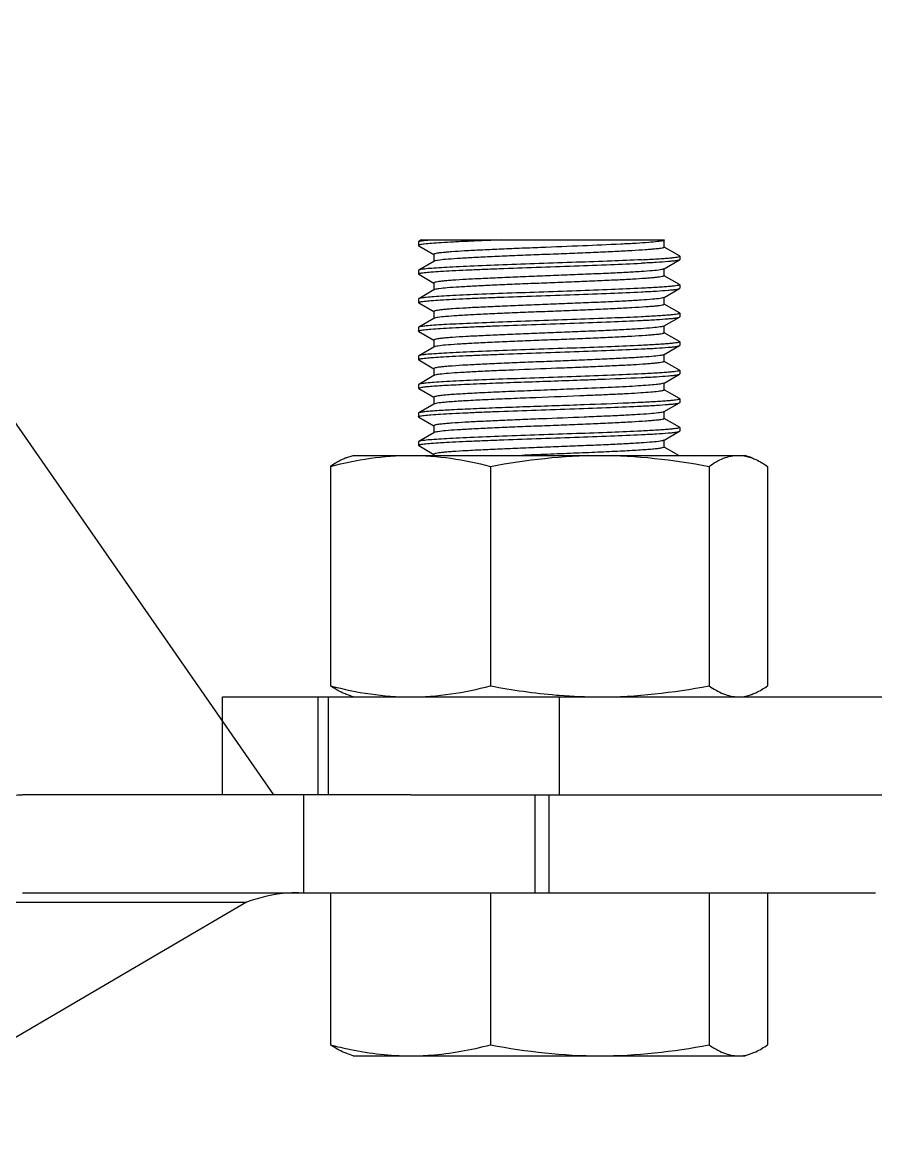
# Model space of a CAD drawing. Extents: x 1382187 to 1725648, y 860327 to 1571294.
# Drawn here: x 1542789 to 1543396, y 1251487 to 1252285 of the extents above; entities that cross this region are included whole.
import ezdxf

# ---------------------------------------------------------------- set-up
doc = ezdxf.new("R2010")
doc.units = 0
doc.header["$LTSCALE"] = 1000
doc.header["$MEASUREMENT"] = 0
doc.styles.get("Standard").update_dxf_attribs({"font": 'gbenor.shx', "bigfont": 'gbcbig.shx'})
doc.dimstyles.get("Standard").update_dxf_attribs({"dimtxt": 0.18, "dimasz": 0.18, "dimexe": 0.18, "dimexo": 0.0625, "dimgap": 0.09, "dimtad": 0, "dimtih": 1, "dimtoh": 1, "dimdec": 4, "dimzin": 0, "dimdsep": 46, "dimtxsty": 'Standard', "dimcen": 0.09, "dimadec": 0, "dimazin": 0, "dimtfac": 1, "dimtdec": 4, "dimtofl": 0, "dimtmove": 0, "dimatfit": 3, "dimfxl": 0, "dimtolj": 1, "dimtzin": 0, "dimarcsym": 0})

msp = doc.modelspace()

# ---------------------------------------------------------------- linework, layer by layer
at = {"linetype": 'Continuous'}
for p, q in [((1543073.09, 1252129.97), (1543071.08, 1252128.81)), ((1543073.09, 1252129.97), (1543246.08, 1252129.97)), ((1543245.54, 1252129.65), (1543246.09, 1252129.97)), ((1543245.73, 1252124.79), (1543245.73, 1252129.76)), ((1543070.91, 1252128.62), (1543071.08, 1252128.81)), ((1543070.91, 1252128.62), (1543070.91, 1252126.08)), ((1543071.08, 1252125.89), (1543081.9, 1252119.63)), ((1543256.6, 1252118.65), (1543245.78, 1252124.88)), ((1543081.95, 1252114.74), (1543071.08, 1252108.48)), ((1543081.95, 1252119.71), (1543081.95, 1252114.74)), ((1543082.14, 1252114.85), (1543081.95, 1252114.74)), ((1543245.73, 1252109.44), (1543256.6, 1252115.72)), ((1543256.77, 1252118.45), (1543256.6, 1252118.65)), ((1543256.77, 1252115.92), (1543256.6, 1252115.72)), ((1543256.77, 1252118.45), (1543256.77, 1252115.92)), ((1543071.08, 1252108.48), (1543070.91, 1252108.29)), ((1543070.91, 1252108.29), (1543070.91, 1252105.75)), ((1543071.08, 1252105.56), (1543070.91, 1252105.75)), ((1543071.08, 1252105.56), (1543081.9, 1252099.3)), ((1543245.54, 1252109.33), (1543245.73, 1252109.44)), ((1543245.73, 1252104.46), (1543245.73, 1252109.44)), ((1543081.95, 1252099.38), (1543081.95, 1252094.41)), ((1543256.6, 1252098.32), (1543245.78, 1252104.55)), ((1543256.6, 1252098.32), (1543256.77, 1252098.12)), ((1543256.77, 1252098.12), (1543256.77, 1252095.59)), ((1543081.95, 1252094.41), (1543071.08, 1252088.16)), ((1543082.14, 1252094.52), (1543081.95, 1252094.41)), ((1543082.42, 1252094.65), (1543082.14, 1252094.52)), ((1543245.73, 1252089.11), (1543256.6, 1252095.39)), ((1543256.6, 1252095.39), (1543256.77, 1252095.59)), ((1543071.08, 1252088.16), (1543070.91, 1252087.96)), ((1543070.91, 1252087.96), (1543070.91, 1252085.43)), ((1543071.08, 1252085.23), (1543070.91, 1252085.43)), ((1543071.08, 1252085.23), (1543081.9, 1252078.97)), ((1543245.54, 1252089), (1543245.73, 1252089.11)), ((1543245.73, 1252084.14), (1543245.73, 1252089.11)), ((1543256.6, 1252077.99), (1543245.78, 1252084.22)), ((1543081.95, 1252074.08), (1543071.08, 1252067.83)), ((1543081.95, 1252079.05), (1543081.95, 1252074.08)), ((1543082.14, 1252074.19), (1543081.95, 1252074.08)), ((1543245.73, 1252068.78), (1543256.6, 1252075.07)), ((1543256.6, 1252077.99), (1543256.77, 1252077.8)), ((1543256.6, 1252075.07), (1543256.77, 1252075.26)), ((1543256.77, 1252077.8), (1543256.77, 1252075.26)), ((1543071.08, 1252067.83), (1543070.91, 1252067.63)), ((1543070.91, 1252067.63), (1543070.91, 1252065.1)), ((1543245.54, 1252068.67), (1543245.73, 1252068.78)), ((1543245.73, 1252063.81), (1543245.73, 1252068.78)), ((1543071.08, 1252064.9), (1543070.91, 1252065.1)), ((1543071.08, 1252064.9), (1543081.9, 1252058.64)), ((1543081.95, 1252058.73), (1543081.95, 1252053.76)), ((1543256.6, 1252057.66), (1543245.78, 1252063.89)), ((1543256.6, 1252057.66), (1543256.77, 1252057.47)), ((1543081.95, 1252053.76), (1543071.08, 1252047.5)), ((1543082.14, 1252053.87), (1543081.95, 1252053.76)), ((1543245.73, 1252048.45), (1543256.6, 1252054.74)), ((1543256.6, 1252054.74), (1543256.77, 1252054.93)), ((1543256.77, 1252057.47), (1543256.77, 1252054.93)), ((1543071.08, 1252047.5), (1543070.91, 1252047.3)), ((1543070.91, 1252047.3), (1543070.91, 1252044.77)), ((1543071.08, 1252044.57), (1543070.91, 1252044.77)), ((1543071.08, 1252044.57), (1543081.9, 1252038.32)), ((1543245.54, 1252048.34), (1543245.42, 1252048.28)), ((1543245.54, 1252048.34), (1543245.73, 1252048.45)), ((1543245.73, 1252043.48), (1543245.73, 1252048.45)), ((1543256.6, 1252037.34), (1543245.78, 1252043.56)), ((1543081.95, 1252038.4), (1543081.95, 1252033.43)), ((1543245.73, 1252028.12), (1543256.6, 1252034.41)), ((1543256.6, 1252037.34), (1543256.77, 1252037.14)), ((1543256.6, 1252034.41), (1543256.77, 1252034.61)), ((1543256.77, 1252037.14), (1543256.77, 1252034.61)), ((1543071.08, 1252027.17), (1543070.91, 1252026.98)), ((1543070.91, 1252026.98), (1543070.91, 1252024.44)), ((1543081.95, 1252033.43), (1543071.08, 1252027.17)), ((1543082.14, 1252033.54), (1543081.95, 1252033.43)), ((1543245.54, 1252028.01), (1543245.73, 1252028.12)), ((1543245.73, 1252023.15), (1543245.73, 1252028.12)), ((1543071.08, 1252024.25), (1543070.91, 1252024.44)), ((1543071.08, 1252024.25), (1543081.9, 1252017.99)), ((1543081.95, 1252018.07), (1543081.95, 1252013.1)), ((1543256.6, 1252017.01), (1543245.78, 1252023.24)), ((1543081.95, 1252013.1), (1543071.08, 1252006.84)), ((1543082.14, 1252013.21), (1543081.95, 1252013.1)), ((1543245.73, 1252007.8), (1543256.6, 1252014.08)), ((1543256.6, 1252017.01), (1543256.77, 1252016.81)), ((1543256.6, 1252014.08), (1543256.77, 1252014.28)), ((1543256.77, 1252016.81), (1543256.77, 1252014.28)), ((1543071.08, 1252006.84), (1543070.91, 1252006.65)), ((1543070.91, 1252006.65), (1543070.91, 1252004.11)), ((1543071.08, 1252003.92), (1543070.91, 1252004.11)), ((1543071.08, 1252003.92), (1543081.9, 1251997.66)), ((1543245.54, 1252007.69), (1543245.73, 1252007.8)), ((1543245.73, 1252002.82), (1543245.73, 1252007.8)), ((1543256.6, 1251996.68), (1543245.78, 1252002.91)), ((1543081.95, 1251997.74), (1543081.95, 1251992.77)), ((1543256.6, 1251996.68), (1543256.77, 1251996.48)), ((1543256.6, 1251993.75), (1543256.77, 1251993.95)), ((1543256.77, 1251996.48), (1543256.77, 1251993.95)), ((1543071.08, 1251986.52), (1543070.91, 1251986.32)), ((1543070.91, 1251986.32), (1543070.91, 1251983.79)), ((1543081.95, 1251992.77), (1543071.08, 1251986.52)), ((1543082.14, 1251992.88), (1543081.95, 1251992.77)), ((1543245.54, 1251987.36), (1543245.73, 1251987.47)), ((1543245.73, 1251987.47), (1543256.6, 1251993.75)), ((1543245.73, 1251982.5), (1543245.73, 1251987.47)), ((1543071.08, 1251983.59), (1543070.91, 1251983.79)), ((1543071.08, 1251983.59), (1543081.9, 1251977.33)), ((1543256.1, 1251976.64), (1543245.78, 1251982.58)), ((1543019.32, 1251974.77), (1543024.45, 1251976.64)), ((1543024.45, 1251976.64), (1543303.23, 1251976.64)), ((1543081.95, 1251977.41), (1543081.95, 1251976.64)), ((1543308.36, 1251974.77), (1543303.23, 1251976.64)), ((1543008.37, 1251968.79), (1543008.37, 1251812.57)), ((1543122.18, 1251968.79), (1543122.18, 1251812.57)), ((1543277.65, 1251968.79), (1543277.65, 1251812.57)), ((1543319.31, 1251968.79), (1543319.31, 1251812.57)), ((1542931.52, 1251804.72), (1543454.24, 1251804.72)), ((1542931.52, 1251735.03), (1542931.52, 1251804.72)), ((1542999.57, 1251735.03), (1542999.57, 1251804.72)), ((1543006.74, 1251804.72), (1543006.74, 1251735.03)), ((1543024.45, 1251804.72), (1543019.32, 1251806.59)), ((1543171.02, 1251804.72), (1543171.02, 1251735.03)), ((1543303.23, 1251804.72), (1543308.36, 1251806.59)), ((1543065.55, 1251735.03), (1542789.15, 1251735.03)), ((1542989.42, 1251665.33), (1542989.42, 1251735.03)), ((1543065.55, 1251735.03), (1543454.24, 1251735.03)), ((1543153.69, 1251735.03), (1543153.69, 1251665.33)), ((1543163.84, 1251665.33), (1543163.84, 1251735.03)), ((1542789.15, 1251665.33), (1543396.16, 1251665.33)), ((1543008.37, 1251665.33), (1543008.37, 1251557.02)), ((1543122.18, 1251665.33), (1543122.18, 1251557.02)), ((1543277.65, 1251665.33), (1543277.65, 1251557.02)), ((1543319.31, 1251665.33), (1543319.31, 1251557.02)), ((1542948.63, 1251658.53), (1542656.54, 1251487.42)), ((1542777.53, 1251658.53), (1542948.63, 1251658.53)), ((1543024.45, 1251549.17), (1543019.32, 1251551.04)), ((1543024.45, 1251549.17), (1543303.23, 1251549.17)), ((1543303.23, 1251549.17), (1543308.36, 1251551.04))]:
    msp.add_line(p, q, dxfattribs=at)
for centre, radius, start, end in [((1543201.54, 1252191.84), 387.17, 265.19353, 265.48987), ((1543200.11, 1252171.48), 366.76, 265.46181, 269.96998)]:
    msp.add_arc(centre, radius, start, end, dxfattribs=at)
for points, knots in [([(1543130.33, 1252129.97), (1543126.13, 1252129.81), (1543118.08, 1252129.5), (1543106.61, 1252129.03), (1543096.43, 1252128.55), (1543087.76, 1252128.08), (1543080.82, 1252127.61), (1543076.16, 1252127.2), (1543073.44, 1252126.85), (1543072.09, 1252126.61), (1543071.36, 1252126.43), (1543070.91, 1252126.2), (1543070.91, 1252126.08)], [0, 0, 0, 0, 0.211213, 0.405075, 0.577151, 0.723639, 0.84124, 0.927369, 0.958032, 0.980246, 0.994009, 1, 1, 1, 1]), ([(1543071.08, 1252128.81), (1543071.35, 1252128.97), (1543072.19, 1252129.16), (1543074.79, 1252129.61), (1543077.14, 1252129.82), (1543078.93, 1252129.97)], [0, 0, 0, 0, 0.115704, 0.32127, 1, 1, 1, 1]), ([(1543244.81, 1252129.39), (1543243.61, 1252129.07), (1543240.23, 1252128.66), (1543233.93, 1252128.08), (1543225.17, 1252127.51), (1543209.57, 1252126.67), (1543186.84, 1252125.7), (1543162.75, 1252124.75), (1543142.87, 1252123.96), (1543128.7, 1252123.37), (1543115.76, 1252122.78), (1543104.49, 1252122.19), (1543096.34, 1252121.68), (1543090.94, 1252121.25), (1543087.82, 1252120.95), (1543085.39, 1252120.67), (1543083.55, 1252120.37), (1543082.58, 1252120.14), (1543081.95, 1252119.87), (1543081.95, 1252119.71)], [0, 0, 0, 0, 0.022892, 0.062149, 0.116485, 0.184035, 0.349034, 0.53441, 0.626761, 0.714589, 0.794837, 0.864719, 0.921811, 0.944929, 0.96415, 0.979322, 0.990328, 0.997134, 1, 1, 1, 1]), ([(1543245.54, 1252129.65), (1543245.5, 1252129.63), (1543245.27, 1252129.51), (1543245.01, 1252129.44), (1543244.81, 1252129.39)], [0, 0, 0, 0, 0.189122, 1, 1, 1, 1]), ([(1543070.91, 1252126.08), (1543070.91, 1252126.05), (1543070.96, 1252125.96), (1543071.03, 1252125.91), (1543071.08, 1252125.89)], [0, 0, 0, 0, 0.399347, 1, 1, 1, 1]), ([(1543245.73, 1252124.79), (1543245.73, 1252124.63), (1543245.06, 1252124.35), (1543244.04, 1252124.12), (1543242.1, 1252123.81), (1543239.54, 1252123.52), (1543236.25, 1252123.21), (1543230.58, 1252122.77), (1543222.01, 1252122.25), (1543210.21, 1252121.64), (1543196.71, 1252121.04), (1543182, 1252120.43), (1543166.62, 1252119.82), (1543151.13, 1252119.21), (1543136.12, 1252118.6), (1543122.12, 1252117.99), (1543109.66, 1252117.39), (1543099.19, 1252116.8), (1543091.1, 1252116.19), (1543085.96, 1252115.71), (1543083.29, 1252115.23), (1543082.42, 1252115.01), (1543082.14, 1252114.85)], [0, 0, 0, 0, 0.002979, 0.01011, 0.021657, 0.037568, 0.057721, 0.081935, 0.141646, 0.214533, 0.297927, 0.388772, 0.483731, 0.57932, 0.672029, 0.758455, 0.835426, 0.900125, 0.95019, 0.983823, 0.994112, 1, 1, 1, 1]), ([(1543229.55, 1252115.91), (1543222.46, 1252115.56), (1543207.06, 1252114.91), (1543182.82, 1252114.03), (1543157.02, 1252113.14), (1543131.79, 1252112.25), (1543112.06, 1252111.48), (1543098.09, 1252110.84), (1543089.5, 1252110.39), (1543082.45, 1252109.93), (1543077.04, 1252109.52), (1543073.48, 1252109.03), (1543071.61, 1252108.79), (1543071.08, 1252108.48)], [0, 0, 0, 0, 0.134252, 0.291373, 0.458536, 0.622095, 0.768682, 0.831793, 0.886343, 0.931217, 0.965509, 0.98855, 1, 1, 1, 1]), ([(1543229.55, 1252115.91), (1543233.4, 1252116.1), (1543238.82, 1252116.39), (1543245.53, 1252116.84), (1543249.44, 1252117.15), (1543252.45, 1252117.45), (1543254.77, 1252117.75), (1543255.94, 1252118.01), (1543256.77, 1252118.27), (1543256.77, 1252118.45)], [0, 0, 0, 0, 0.42187, 0.59314, 0.735705, 0.848286, 0.929875, 0.980006, 1, 1, 1, 1]), ([(1543256.6, 1252115.72), (1543256.33, 1252115.57), (1543255.47, 1252115.37), (1543253.84, 1252115.08), (1543251.45, 1252114.81), (1543246.87, 1252114.38), (1543239.49, 1252113.89), (1543233.14, 1252113.55), (1543229.55, 1252113.38)], [0, 0, 0, 0, 0.034368, 0.095688, 0.183981, 0.298624, 0.6033, 1, 1, 1, 1]), ([(1543070.91, 1252105.75), (1543070.91, 1252105.87), (1543071.34, 1252106.09), (1543072.04, 1252106.27), (1543073.34, 1252106.51), (1543075.95, 1252106.85), (1543080.43, 1252107.25), (1543087.12, 1252107.71), (1543095.47, 1252108.17), (1543105.3, 1252108.64), (1543116.4, 1252109.11), (1543133.02, 1252109.75), (1543154.99, 1252110.53), (1543181.44, 1252111.44), (1543206.39, 1252112.35), (1543222.25, 1252113.02), (1543229.55, 1252113.38)], [0, 0, 0, 0, 0.002173, 0.007141, 0.015151, 0.026213, 0.057299, 0.099789, 0.152784, 0.215146, 0.28553, 0.362415, 0.528944, 0.700408, 0.86206, 1, 1, 1, 1]), ([(1543245.54, 1252109.33), (1543245.26, 1252109.16), (1543244.39, 1252108.95), (1543241.72, 1252108.47), (1543236.59, 1252107.98), (1543228.51, 1252107.38), (1543218.03, 1252106.79), (1543205.57, 1252106.18), (1543191.58, 1252105.58), (1543176.56, 1252104.97), (1543161.08, 1252104.36), (1543145.69, 1252103.75), (1543130.98, 1252103.14), (1543117.47, 1252102.53), (1543105.67, 1252101.93), (1543097.11, 1252101.4), (1543091.43, 1252100.96), (1543088.14, 1252100.66), (1543085.58, 1252100.37), (1543083.64, 1252100.06), (1543082.62, 1252099.82), (1543081.95, 1252099.55), (1543081.95, 1252099.38)], [0, 0, 0, 0, 0.005873, 0.016149, 0.049758, 0.099805, 0.164491, 0.241457, 0.327882, 0.420596, 0.516193, 0.611164, 0.702021, 0.785429, 0.858328, 0.91805, 0.94227, 0.962424, 0.97834, 0.989887, 0.997022, 1, 1, 1, 1]), ([(1543245.73, 1252104.46), (1543245.73, 1252104.3), (1543245.08, 1252104.03), (1543244.09, 1252103.8), (1543242.19, 1252103.49), (1543239.7, 1252103.2), (1543236.48, 1252102.9), (1543230.94, 1252102.47), (1543222.57, 1252101.95), (1543211.02, 1252101.36), (1543197.78, 1252100.76), (1543183.33, 1252100.16), (1543168.17, 1252099.55), (1543152.86, 1252098.95), (1543137.94, 1252098.35), (1543123.96, 1252097.75), (1543111.4, 1252097.15), (1543100.72, 1252096.55), (1543092.29, 1252096), (1543086.46, 1252095.38), (1543083.41, 1252095.01), (1543082.42, 1252094.65)], [0, 0, 0, 0, 0.002924, 0.0099, 0.021186, 0.036743, 0.056446, 0.080134, 0.138588, 0.210032, 0.291918, 0.381318, 0.475031, 0.569704, 0.661945, 0.748452, 0.826132, 0.892206, 0.944323, 0.980649, 1, 1, 1, 1]), ([(1543256.77, 1252098.12), (1543256.77, 1252097.94), (1543255.94, 1252097.69), (1543254.77, 1252097.43), (1543252.45, 1252097.12), (1543249.43, 1252096.82), (1543245.53, 1252096.51), (1543238.82, 1252096.06), (1543233.4, 1252095.77), (1543229.55, 1252095.58)], [0, 0, 0, 0, 0.020035, 0.0702, 0.151811, 0.264397, 0.406958, 0.578212, 1, 1, 1, 1]), ([(1543070.91, 1252085.43), (1543070.91, 1252085.54), (1543071.34, 1252085.76), (1543072.05, 1252085.94), (1543073.34, 1252086.18), (1543075.95, 1252086.52), (1543080.44, 1252086.93), (1543087.12, 1252087.38), (1543095.48, 1252087.85), (1543105.31, 1252088.31), (1543116.41, 1252088.78), (1543133.02, 1252089.43), (1543154.99, 1252090.2), (1543181.45, 1252091.12), (1543206.39, 1252092.02), (1543222.25, 1252092.69), (1543229.55, 1252093.05)], [0, 0, 0, 0, 0.002178, 0.007152, 0.015169, 0.026237, 0.057333, 0.09983, 0.15283, 0.215192, 0.285574, 0.362456, 0.52898, 0.700433, 0.86207, 1, 1, 1, 1]), ([(1543229.55, 1252095.58), (1543222.46, 1252095.23), (1543207.06, 1252094.59), (1543182.82, 1252093.7), (1543157.02, 1252092.81), (1543131.79, 1252091.92), (1543112.06, 1252091.15), (1543098.09, 1252090.51), (1543089.5, 1252090.06), (1543082.45, 1252089.6), (1543077.04, 1252089.2), (1543073.48, 1252088.7), (1543071.61, 1252088.46), (1543071.08, 1252088.16)], [0, 0, 0, 0, 0.134248, 0.291365, 0.458529, 0.622083, 0.768673, 0.831788, 0.88634, 0.931214, 0.965507, 0.988548, 1, 1, 1, 1]), ([(1543229.55, 1252093.05), (1543233.14, 1252093.23), (1543239.49, 1252093.56), (1543246.87, 1252094.06), (1543251.45, 1252094.48), (1543253.84, 1252094.75), (1543255.47, 1252095.04), (1543256.33, 1252095.24), (1543256.6, 1252095.39)], [0, 0, 0, 0, 0.396702, 0.701374, 0.816021, 0.904313, 0.965635, 1, 1, 1, 1]), ([(1543245.54, 1252089), (1543245.26, 1252088.84), (1543244.39, 1252088.62), (1543241.72, 1252088.14), (1543236.59, 1252087.65), (1543228.51, 1252087.05), (1543218.03, 1252086.46), (1543205.57, 1252085.85), (1543191.58, 1252085.25), (1543176.56, 1252084.64), (1543161.08, 1252084.03), (1543145.7, 1252083.42), (1543130.98, 1252082.81), (1543117.47, 1252082.2), (1543105.67, 1252081.6), (1543097.11, 1252081.07), (1543091.43, 1252080.64), (1543088.14, 1252080.33), (1543085.58, 1252080.04), (1543083.64, 1252079.73), (1543082.62, 1252079.49), (1543081.95, 1252079.22), (1543081.95, 1252079.05)], [0, 0, 0, 0, 0.005875, 0.016149, 0.049759, 0.099805, 0.164492, 0.241457, 0.327882, 0.420594, 0.516191, 0.611162, 0.702019, 0.785427, 0.858326, 0.918049, 0.942268, 0.962424, 0.978338, 0.989888, 0.99702, 1, 1, 1, 1]), ([(1543245.73, 1252084.14), (1543245.73, 1252083.97), (1543245.06, 1252083.7), (1543244.04, 1252083.46), (1543242.1, 1252083.15), (1543239.54, 1252082.86), (1543236.25, 1252082.55), (1543230.58, 1252082.12), (1543222.01, 1252081.59), (1543210.21, 1252080.99), (1543196.71, 1252080.38), (1543182, 1252079.77), (1543166.62, 1252079.16), (1543151.13, 1252078.55), (1543136.12, 1252077.94), (1543122.12, 1252077.34), (1543109.66, 1252076.73), (1543099.19, 1252076.14), (1543091.1, 1252075.54), (1543085.96, 1252075.05), (1543083.29, 1252074.57), (1543082.42, 1252074.36), (1543082.14, 1252074.19)], [0, 0, 0, 0, 0.002979, 0.01011, 0.021657, 0.037569, 0.057721, 0.081935, 0.141646, 0.214533, 0.297927, 0.388772, 0.483732, 0.579321, 0.67203, 0.758455, 0.835427, 0.900125, 0.95019, 0.983823, 0.994112, 1, 1, 1, 1]), ([(1543229.55, 1252075.26), (1543222.46, 1252074.91), (1543207.06, 1252074.26), (1543182.82, 1252073.37), (1543157.02, 1252072.48), (1543131.79, 1252071.59), (1543112.06, 1252070.82), (1543098.09, 1252070.18), (1543089.5, 1252069.73), (1543082.45, 1252069.27), (1543077.04, 1252068.87), (1543073.48, 1252068.37), (1543071.61, 1252068.13), (1543071.08, 1252067.83)], [0, 0, 0, 0, 0.134249, 0.291363, 0.458528, 0.622088, 0.768678, 0.831792, 0.886344, 0.931218, 0.96551, 0.98855, 1, 1, 1, 1]), ([(1543256.77, 1252077.8), (1543256.77, 1252077.61), (1543255.94, 1252077.36), (1543254.77, 1252077.1), (1543252.45, 1252076.79), (1543249.43, 1252076.49), (1543245.53, 1252076.18), (1543238.82, 1252075.73), (1543233.4, 1252075.45), (1543229.55, 1252075.26)], [0, 0, 0, 0, 0.020036, 0.070205, 0.151815, 0.264402, 0.40696, 0.57821, 1, 1, 1, 1]), ([(1543229.55, 1252072.72), (1543233.14, 1252072.9), (1543239.49, 1252073.24), (1543246.87, 1252073.73), (1543251.45, 1252074.15), (1543253.84, 1252074.43), (1543255.47, 1252074.71), (1543256.33, 1252074.91), (1543256.6, 1252075.07)], [0, 0, 0, 0, 0.396701, 0.701381, 0.816026, 0.904316, 0.965635, 1, 1, 1, 1]), ([(1543070.91, 1252065.1), (1543070.91, 1252065.21), (1543071.34, 1252065.44), (1543072.04, 1252065.61), (1543073.34, 1252065.85), (1543075.95, 1252066.19), (1543080.44, 1252066.6), (1543087.12, 1252067.05), (1543095.48, 1252067.52), (1543105.31, 1252067.98), (1543116.41, 1252068.45), (1543133.02, 1252069.1), (1543154.99, 1252069.88), (1543181.45, 1252070.79), (1543206.39, 1252071.7), (1543222.25, 1252072.36), (1543229.55, 1252072.72)], [0, 0, 0, 0, 0.002176, 0.007147, 0.015161, 0.026226, 0.057318, 0.099812, 0.152812, 0.215177, 0.285562, 0.362446, 0.528971, 0.70043, 0.86207, 1, 1, 1, 1]), ([(1543245.54, 1252068.67), (1543245.26, 1252068.51), (1543244.39, 1252068.29), (1543241.72, 1252067.81), (1543236.59, 1252067.33), (1543228.51, 1252066.72), (1543218.03, 1252066.13), (1543205.57, 1252065.53), (1543191.58, 1252064.92), (1543176.56, 1252064.31), (1543161.08, 1252063.7), (1543145.7, 1252063.09), (1543130.98, 1252062.48), (1543117.47, 1252061.87), (1543105.67, 1252061.27), (1543097.11, 1252060.75), (1543091.43, 1252060.31), (1543088.14, 1252060), (1543085.58, 1252059.71), (1543083.64, 1252059.4), (1543082.62, 1252059.16), (1543081.95, 1252058.89), (1543081.95, 1252058.73)], [0, 0, 0, 0, 0.005873, 0.016149, 0.049758, 0.099805, 0.164491, 0.241456, 0.327881, 0.420594, 0.516191, 0.611162, 0.702019, 0.785427, 0.858327, 0.918049, 0.942268, 0.962424, 0.978339, 0.989888, 0.997022, 1, 1, 1, 1]), ([(1543245.73, 1252063.81), (1543245.73, 1252063.65), (1543245.06, 1252063.37), (1543244.04, 1252063.13), (1543242.1, 1252062.82), (1543239.54, 1252062.53), (1543236.25, 1252062.23), (1543230.58, 1252061.79), (1543222.01, 1252061.26), (1543210.21, 1252060.66), (1543196.71, 1252060.05), (1543182, 1252059.45), (1543166.62, 1252058.84), (1543151.13, 1252058.23), (1543136.12, 1252057.62), (1543122.12, 1252057.01), (1543109.66, 1252056.4), (1543099.19, 1252055.81), (1543091.1, 1252055.21), (1543085.96, 1252054.72), (1543083.29, 1252054.24), (1543082.42, 1252054.03), (1543082.14, 1252053.87)], [0, 0, 0, 0, 0.002979, 0.010111, 0.021657, 0.037569, 0.057721, 0.081936, 0.141647, 0.214533, 0.297928, 0.388772, 0.483731, 0.57932, 0.672029, 0.758454, 0.835426, 0.900125, 0.95019, 0.983823, 0.99411, 1, 1, 1, 1]), ([(1543070.91, 1252044.77), (1543070.91, 1252044.88), (1543071.34, 1252045.11), (1543072.04, 1252045.28), (1543073.34, 1252045.53), (1543075.95, 1252045.86), (1543080.43, 1252046.27), (1543087.12, 1252046.73), (1543095.47, 1252047.19), (1543105.3, 1252047.66), (1543116.4, 1252048.13), (1543133.02, 1252048.77), (1543154.99, 1252049.55), (1543181.44, 1252050.46), (1543206.39, 1252051.37), (1543222.25, 1252052.03), (1543229.55, 1252052.39)], [0, 0, 0, 0, 0.002173, 0.007141, 0.015152, 0.026215, 0.057302, 0.099793, 0.152787, 0.215148, 0.285531, 0.362416, 0.528944, 0.700406, 0.862059, 1, 1, 1, 1]), ([(1543229.55, 1252054.93), (1543222.46, 1252054.58), (1543207.06, 1252053.93), (1543182.82, 1252053.04), (1543157.02, 1252052.15), (1543131.79, 1252051.26), (1543112.06, 1252050.5), (1543098.09, 1252049.85), (1543089.5, 1252049.4), (1543082.45, 1252048.94), (1543077.04, 1252048.54), (1543073.48, 1252048.05), (1543071.61, 1252047.8), (1543071.08, 1252047.5)], [0, 0, 0, 0, 0.134252, 0.291373, 0.458536, 0.622093, 0.768681, 0.831792, 0.886342, 0.931216, 0.965508, 0.988549, 1, 1, 1, 1]), ([(1543256.77, 1252057.47), (1543256.77, 1252057.29), (1543255.94, 1252057.03), (1543254.77, 1252056.77), (1543252.45, 1252056.46), (1543249.44, 1252056.16), (1543245.53, 1252055.85), (1543238.82, 1252055.4), (1543233.4, 1252055.12), (1543229.55, 1252054.93)], [0, 0, 0, 0, 0.019992, 0.07012, 0.151708, 0.264289, 0.406858, 0.578132, 1, 1, 1, 1]), ([(1543229.55, 1252052.39), (1543233.14, 1252052.57), (1543239.49, 1252052.91), (1543246.87, 1252053.4), (1543251.45, 1252053.82), (1543253.84, 1252054.1), (1543255.47, 1252054.38), (1543256.33, 1252054.58), (1543256.6, 1252054.74)], [0, 0, 0, 0, 0.396698, 0.701379, 0.816025, 0.904316, 0.965635, 1, 1, 1, 1]), ([(1543245.42, 1252048.28), (1543244.54, 1252047.88), (1543241.62, 1252047.56), (1543236.03, 1252046.9), (1543227.75, 1252046.37), (1543217.18, 1252045.75), (1543204.67, 1252045.16), (1543190.68, 1252044.55), (1543175.71, 1252043.95), (1543160.31, 1252043.34), (1543145.04, 1252042.74), (1543130.45, 1252042.13), (1543117.07, 1252041.53), (1543105.4, 1252040.93), (1543096.93, 1252040.41), (1543091.32, 1252039.97), (1543088.06, 1252039.67), (1543085.54, 1252039.38), (1543083.62, 1252039.07), (1543082.61, 1252038.83), (1543081.95, 1252038.56), (1543081.95, 1252038.4)], [0, 0, 0, 0, 0.017708, 0.05266, 0.103733, 0.169109, 0.246432, 0.332901, 0.425384, 0.520527, 0.614878, 0.705016, 0.787672, 0.859852, 0.918947, 0.942904, 0.962836, 0.978574, 0.989993, 0.997048, 1, 1, 1, 1]), ([(1543245.73, 1252043.48), (1543245.73, 1252043.32), (1543245.09, 1252043.05), (1543244.11, 1252042.82), (1543242.24, 1252042.51), (1543239.78, 1252042.23), (1543236.61, 1252041.93), (1543231.15, 1252041.5), (1543222.89, 1252040.99), (1543211.49, 1252040.39), (1543198.4, 1252039.8), (1543184.09, 1252039.2), (1543164.06, 1252038.4), (1543144.14, 1252037.63), (1543125.03, 1252036.81), (1543112.43, 1252036.22), (1543101.64, 1252035.62), (1543093.04, 1252035.06), (1543086.96, 1252034.46), (1543083.74, 1252034.07), (1543082.63, 1252033.74)], [0, 0, 0, 0, 0.002894, 0.009781, 0.02092, 0.036276, 0.055728, 0.079118, 0.13686, 0.207489, 0.288521, 0.377101, 0.470105, 0.65622, 0.742765, 0.820836, 0.887682, 0.940956, 0.978809, 1, 1, 1, 1]), ([(1543229.55, 1252034.6), (1543222.46, 1252034.25), (1543207.06, 1252033.6), (1543182.82, 1252032.71), (1543157.02, 1252031.82), (1543131.79, 1252030.93), (1543112.06, 1252030.17), (1543098.09, 1252029.53), (1543089.5, 1252029.08), (1543082.45, 1252028.61), (1543077.04, 1252028.21), (1543073.48, 1252027.72), (1543071.61, 1252027.47), (1543071.08, 1252027.17)], [0, 0, 0, 0, 0.134247, 0.291362, 0.458526, 0.62208, 0.768671, 0.831786, 0.886339, 0.931214, 0.965507, 0.988549, 1, 1, 1, 1]), ([(1543256.77, 1252037.14), (1543256.77, 1252036.96), (1543255.94, 1252036.7), (1543254.77, 1252036.44), (1543252.45, 1252036.14), (1543249.43, 1252035.83), (1543245.53, 1252035.52), (1543238.82, 1252035.08), (1543233.4, 1252034.79), (1543229.55, 1252034.6)], [0, 0, 0, 0, 0.020043, 0.070215, 0.15183, 0.264417, 0.406977, 0.578226, 1, 1, 1, 1]), ([(1543229.55, 1252032.06), (1543233.14, 1252032.24), (1543239.49, 1252032.58), (1543246.87, 1252033.07), (1543251.45, 1252033.5), (1543253.84, 1252033.77), (1543255.47, 1252034.05), (1543256.33, 1252034.25), (1543256.6, 1252034.41)], [0, 0, 0, 0, 0.396703, 0.701376, 0.816022, 0.904313, 0.965635, 1, 1, 1, 1]), ([(1543070.91, 1252024.44), (1543070.91, 1252024.68), (1543072.09, 1252024.93), (1543073.64, 1252025.27), (1543076.84, 1252025.61), (1543080.94, 1252025.97), (1543086.24, 1252026.34), (1543092.54, 1252026.7), (1543099.79, 1252027.07), (1543111.05, 1252027.58), (1543126.68, 1252028.2), (1543146.69, 1252028.93), (1543167.61, 1252029.65), (1543181.74, 1252030.15), (1543188.78, 1252030.4)], [0, 0, 0, 0, 0.006089, 0.021965, 0.047862, 0.083507, 0.128456, 0.182129, 0.243816, 0.312711, 0.468386, 0.640968, 0.821337, 1, 1, 1, 1]), ([(1543245.54, 1252028.01), (1543245, 1252027.7), (1543243.08, 1252027.42), (1543239.44, 1252026.9), (1543233.94, 1252026.47), (1543226.83, 1252025.97), (1543218.22, 1252025.49), (1543204.38, 1252024.81), (1543193.44, 1252024.34), (1543185.81, 1252024.03)], [0, 0, 0, 0, 0.031519, 0.093975, 0.186286, 0.30637, 0.451441, 0.618071, 1, 1, 1, 1]), ([(1543188.78, 1252030.4), (1543192.53, 1252030.54), (1543206.12, 1252031.04), (1543219.72, 1252031.58), (1543229.55, 1252032.06)], [0, 0, 0, 0, 0.276123, 1, 1, 1, 1]), ([(1543185.81, 1252024.03), (1543179.62, 1252023.78), (1543167.17, 1252023.28), (1543148.73, 1252022.56), (1543131.09, 1252021.83), (1543115.18, 1252021.11), (1543103.39, 1252020.49), (1543095.46, 1252019.97), (1543090.79, 1252019.6), (1543087.16, 1252019.25), (1543084.36, 1252018.89), (1543082.96, 1252018.58), (1543081.95, 1252018.29), (1543081.95, 1252018.07)], [0, 0, 0, 0, 0.178582, 0.358861, 0.531361, 0.686977, 0.817516, 0.87118, 0.916131, 0.951795, 0.977729, 0.993682, 1, 1, 1, 1]), ([(1543185.81, 1252018.95), (1543173.82, 1252018.46), (1543156.03, 1252017.77), (1543132.95, 1252016.83), (1543117.34, 1252016.14), (1543104.01, 1252015.44), (1543094.64, 1252014.85), (1543088.76, 1252014.33), (1543085.68, 1252014), (1543083.59, 1252013.65), (1543082.48, 1252013.41), (1543082.14, 1252013.21)], [0, 0, 0, 0, 0.346507, 0.514134, 0.666976, 0.797572, 0.89956, 0.938228, 0.96803, 0.988654, 1, 1, 1, 1]), ([(1543245.73, 1252023.15), (1543245.73, 1252023.03), (1543245.28, 1252022.78), (1543244.52, 1252022.58), (1543243.14, 1252022.32), (1543240.34, 1252021.95), (1543235.57, 1252021.5), (1543228.49, 1252021), (1543219.7, 1252020.49), (1543209.44, 1252019.97), (1543197.98, 1252019.46), (1543189.97, 1252019.12), (1543185.81, 1252018.95)], [0, 0, 0, 0, 0.006256, 0.020361, 0.043043, 0.074306, 0.161877, 0.280955, 0.428478, 0.600577, 0.792785, 1, 1, 1, 1]), ([(1543070.91, 1252004.11), (1543070.91, 1252004.23), (1543071.34, 1252004.45), (1543072.04, 1252004.63), (1543073.34, 1252004.87), (1543075.95, 1252005.21), (1543080.43, 1252005.61), (1543087.12, 1252006.07), (1543095.47, 1252006.53), (1543105.3, 1252007), (1543116.4, 1252007.47), (1543133.02, 1252008.11), (1543154.99, 1252008.89), (1543181.45, 1252009.8), (1543206.39, 1252010.71), (1543222.25, 1252011.38), (1543229.55, 1252011.74)], [0, 0, 0, 0, 0.002173, 0.007142, 0.015153, 0.026216, 0.057304, 0.099796, 0.152793, 0.215157, 0.285542, 0.362427, 0.528954, 0.700418, 0.862065, 1, 1, 1, 1]), ([(1543188.78, 1252012.61), (1543181.98, 1252012.36), (1543168.31, 1252011.88), (1543148.03, 1252011.18), (1543128.54, 1252010.48), (1543110.78, 1252009.78), (1543095.65, 1252009.09), (1543085.03, 1252008.49), (1543078.41, 1252007.97), (1543074.97, 1252007.64), (1543072.66, 1252007.28), (1543071.44, 1252007.05), (1543071.08, 1252006.84)], [0, 0, 0, 0, 0.17307, 0.348034, 0.516277, 0.669479, 0.8001, 0.901708, 0.940017, 0.969349, 0.989377, 1, 1, 1, 1]), ([(1543229.55, 1252014.27), (1543226.57, 1252014.12), (1543212.98, 1252013.5), (1543199.38, 1252012.99), (1543188.78, 1252012.61)], [0, 0, 0, 0, 0.219735, 1, 1, 1, 1]), ([(1543256.77, 1252016.81), (1543256.77, 1252016.63), (1543255.94, 1252016.37), (1543254.77, 1252016.11), (1543252.45, 1252015.81), (1543249.43, 1252015.51), (1543245.53, 1252015.2), (1543238.82, 1252014.75), (1543233.4, 1252014.46), (1543229.55, 1252014.27)], [0, 0, 0, 0, 0.020015, 0.070166, 0.151766, 0.264352, 0.406913, 0.578172, 1, 1, 1, 1]), ([(1543229.55, 1252011.74), (1543233.14, 1252011.91), (1543239.49, 1252012.25), (1543246.87, 1252012.74), (1543251.45, 1252013.17), (1543253.84, 1252013.44), (1543255.47, 1252013.73), (1543256.33, 1252013.93), (1543256.6, 1252014.08)], [0, 0, 0, 0, 0.396699, 0.701381, 0.816026, 0.904317, 0.965635, 1, 1, 1, 1]), ([(1543244.99, 1252007.47), (1543243.86, 1252007.14), (1543240.61, 1252006.74), (1543234.47, 1252006.15), (1543225.83, 1252005.59), (1543215.02, 1252004.99), (1543202.4, 1252004.4), (1543183.3, 1252003.59), (1543163.41, 1252002.81), (1543143.41, 1252002.01), (1543129.14, 1252001.42), (1543116.09, 1252000.82), (1543104.72, 1252000.23), (1543096.48, 1251999.72), (1543091.04, 1251999.29), (1543087.88, 1251998.99), (1543085.43, 1251998.71), (1543083.57, 1251998.4), (1543082.58, 1251998.17), (1543081.95, 1251997.9), (1543081.95, 1251997.74)], [0, 0, 0, 0, 0.021609, 0.059807, 0.113343, 0.180363, 0.25852, 0.345073, 0.531007, 0.62385, 0.712245, 0.793084, 0.863529, 0.921111, 0.944434, 0.963829, 0.979139, 0.990246, 0.997113, 1, 1, 1, 1]), ([(1543245.73, 1252002.82), (1543245.73, 1252002.66), (1543245.06, 1252002.39), (1543244.04, 1252002.15), (1543242.1, 1252001.84), (1543239.54, 1252001.55), (1543236.25, 1252001.24), (1543230.58, 1252000.81), (1543222.01, 1252000.28), (1543210.21, 1251999.68), (1543196.71, 1251999.07), (1543182, 1251998.46), (1543166.62, 1251997.85), (1543151.13, 1251997.24), (1543136.12, 1251996.63), (1543122.12, 1251996.03), (1543109.66, 1251995.42), (1543099.19, 1251994.83), (1543091.1, 1251994.23), (1543085.96, 1251993.74), (1543083.29, 1251993.26), (1543082.42, 1251993.04), (1543082.14, 1251992.88)], [0, 0, 0, 0, 0.002978, 0.010111, 0.021657, 0.037569, 0.05772, 0.081936, 0.141647, 0.214533, 0.297928, 0.388772, 0.483731, 0.57932, 0.672029, 0.758455, 0.835427, 0.900125, 0.95019, 0.983823, 0.99411, 1, 1, 1, 1]), ([(1543229.55, 1251993.94), (1543222.46, 1251993.59), (1543207.06, 1251992.95), (1543182.82, 1251992.06), (1543157.02, 1251991.17), (1543131.79, 1251990.28), (1543112.06, 1251989.51), (1543098.09, 1251988.87), (1543089.5, 1251988.42), (1543082.45, 1251987.96), (1543077.04, 1251987.56), (1543073.48, 1251987.06), (1543071.61, 1251986.82), (1543071.08, 1251986.52)], [0, 0, 0, 0, 0.134252, 0.291373, 0.458535, 0.622091, 0.768679, 0.831791, 0.886341, 0.931215, 0.965508, 0.988549, 1, 1, 1, 1]), ([(1543256.77, 1251996.48), (1543256.77, 1251996.3), (1543255.94, 1251996.05), (1543254.77, 1251995.79), (1543252.45, 1251995.48), (1543249.43, 1251995.18), (1543245.53, 1251994.87), (1543238.82, 1251994.42), (1543233.4, 1251994.13), (1543229.55, 1251993.94)], [0, 0, 0, 0, 0.020002, 0.070139, 0.151732, 0.264313, 0.40688, 0.57815, 1, 1, 1, 1]), ([(1543070.91, 1251983.79), (1543070.91, 1251983.9), (1543071.34, 1251984.12), (1543072.04, 1251984.3), (1543073.34, 1251984.54), (1543075.95, 1251984.88), (1543080.44, 1251985.29), (1543087.12, 1251985.74), (1543095.47, 1251986.21), (1543105.3, 1251986.67), (1543116.4, 1251987.14), (1543133.02, 1251987.79), (1543154.99, 1251988.56), (1543181.45, 1251989.48), (1543206.39, 1251990.38), (1543222.25, 1251991.05), (1543229.55, 1251991.41)], [0, 0, 0, 0, 0.002175, 0.007144, 0.015156, 0.02622, 0.05731, 0.099803, 0.152798, 0.215159, 0.285541, 0.362425, 0.528953, 0.700413, 0.862061, 1, 1, 1, 1]), ([(1543245.54, 1251987.36), (1543245.26, 1251987.2), (1543244.39, 1251986.98), (1543241.72, 1251986.5), (1543236.59, 1251986.01), (1543228.51, 1251985.41), (1543218.03, 1251984.82), (1543205.57, 1251984.21), (1543191.58, 1251983.61), (1543176.56, 1251983), (1543161.08, 1251982.39), (1543145.7, 1251981.78), (1543130.98, 1251981.17), (1543117.47, 1251980.56), (1543105.67, 1251979.96), (1543097.11, 1251979.43), (1543091.43, 1251979), (1543088.14, 1251978.69), (1543085.58, 1251978.4), (1543083.64, 1251978.09), (1543082.62, 1251977.85), (1543081.95, 1251977.58), (1543081.95, 1251977.41)], [0, 0, 0, 0, 0.005876, 0.016149, 0.049758, 0.099805, 0.164491, 0.241457, 0.327882, 0.420595, 0.516192, 0.611162, 0.702019, 0.785427, 0.858326, 0.918048, 0.942268, 0.962423, 0.978339, 0.989887, 0.997021, 1, 1, 1, 1]), ([(1543229.55, 1251991.41), (1543233.14, 1251991.59), (1543239.49, 1251991.92), (1543246.87, 1251992.42), (1543251.45, 1251992.84), (1543253.84, 1251993.11), (1543255.47, 1251993.4), (1543256.33, 1251993.6), (1543256.6, 1251993.75)], [0, 0, 0, 0, 0.396697, 0.701375, 0.816023, 0.904315, 0.965635, 1, 1, 1, 1]), ([(1543245.73, 1251982.5), (1543245.73, 1251982.28), (1543244.76, 1251981.99), (1543243.4, 1251981.69), (1543240.7, 1251981.34), (1543237.19, 1251980.99), (1543232.67, 1251980.63), (1543224.99, 1251980.12), (1543213.55, 1251979.51), (1543198.07, 1251978.8), (1543180.85, 1251978.09), (1543162.76, 1251977.37), (1543150.51, 1251976.89), (1543144.4, 1251976.64)], [0, 0, 0, 0, 0.006286, 0.022093, 0.047782, 0.083115, 0.127681, 0.18092, 0.310633, 0.465683, 0.638189, 0.81937, 1, 1, 1, 1]), ([(1543008.37, 1251968.79), (1543017.7, 1251971.19), (1543036.51, 1251975.16), (1543055.72, 1251976.64), (1543065.28, 1251976.64)], [0, 0, 0, 0, 0.502209, 1, 1, 1, 1]), ([(1543019.5, 1251974.84), (1543018.56, 1251974.49), (1543014.65, 1251972.87), (1543011.01, 1251970.64), (1543008.37, 1251968.79)], [0, 0, 0, 0, 0.238306, 1, 1, 1, 1]), ([(1543065.28, 1251976.64), (1543074.83, 1251976.64), (1543094.04, 1251975.16), (1543112.85, 1251971.19), (1543122.18, 1251968.79)], [0, 0, 0, 0, 0.497791, 1, 1, 1, 1]), ([(1543277.65, 1251968.79), (1543280.89, 1251971.06), (1543287.39, 1251974.95), (1543294.93, 1251976.64), (1543298.48, 1251976.64)], [0, 0, 0, 0, 0.526507, 1, 1, 1, 1]), ([(1543298.48, 1251976.64), (1543299.29, 1251976.64), (1543302.59, 1251976.48), (1543305.84, 1251975.69), (1543308.18, 1251974.84)], [0, 0, 0, 0, 0.24568, 1, 1, 1, 1]), ([(1543308.18, 1251974.84), (1543309.12, 1251974.49), (1543313.04, 1251972.87), (1543316.68, 1251970.64), (1543319.31, 1251968.79)], [0, 0, 0, 0, 0.238306, 1, 1, 1, 1]), ([(1543019.5, 1251806.52), (1543018.56, 1251806.87), (1543014.65, 1251808.49), (1543011.01, 1251810.72), (1543008.37, 1251812.57)], [0, 0, 0, 0, 0.238306, 1, 1, 1, 1]), ([(1543008.37, 1251812.57), (1543017.7, 1251810.17), (1543036.51, 1251806.2), (1543055.72, 1251804.72), (1543065.28, 1251804.72)], [0, 0, 0, 0, 0.502209, 1, 1, 1, 1]), ([(1543065.28, 1251804.72), (1543074.83, 1251804.72), (1543094.04, 1251806.2), (1543112.85, 1251810.17), (1543122.18, 1251812.57)], [0, 0, 0, 0, 0.497791, 1, 1, 1, 1]), ([(1543277.65, 1251812.57), (1543280.89, 1251810.3), (1543287.39, 1251806.41), (1543294.93, 1251804.72), (1543298.48, 1251804.72)], [0, 0, 0, 0, 0.526507, 1, 1, 1, 1]), ([(1543308.18, 1251806.52), (1543309.12, 1251806.87), (1543313.04, 1251808.49), (1543316.68, 1251810.72), (1543319.31, 1251812.57)], [0, 0, 0, 0, 0.238306, 1, 1, 1, 1]), ([(1543298.48, 1251804.72), (1543299.29, 1251804.72), (1543302.59, 1251804.88), (1543305.84, 1251805.67), (1543308.18, 1251806.52)], [0, 0, 0, 0, 0.24568, 1, 1, 1, 1]), ([(1542742.68, 1251707.81), (1542748.33, 1251715.79), (1542761.75, 1251729.4), (1542780.44, 1251735.03), (1542789.15, 1251735.03)], [0, 0, 0, 0, 0.528923, 1, 1, 1, 1]), ([(1542985.47, 1251665.33), (1542982.3, 1251665.33), (1542969.78, 1251664.75), (1542957.39, 1251661.81), (1542948.63, 1251658.53)], [0, 0, 0, 0, 0.253333, 1, 1, 1, 1]), ([(1543019.5, 1251550.97), (1543018.56, 1251551.32), (1543014.65, 1251552.94), (1543011.01, 1251555.16), (1543008.37, 1251557.02)], [0, 0, 0, 0, 0.238306, 1, 1, 1, 1]), ([(1543008.37, 1251557.02), (1543013.05, 1251555.81), (1543031.71, 1251551.44), (1543050.93, 1251549.17), (1543065.28, 1251549.17)], [0, 0, 0, 0, 0.252048, 1, 1, 1, 1]), ([(1543065.28, 1251549.17), (1543070.05, 1251549.17), (1543089.23, 1251549.89), (1543108.23, 1251553.43), (1543122.18, 1251557.02)], [0, 0, 0, 0, 0.248826, 1, 1, 1, 1]), ([(1543277.65, 1251557.02), (1543280.89, 1251554.74), (1543287.39, 1251550.85), (1543294.93, 1251549.17), (1543298.48, 1251549.17)], [0, 0, 0, 0, 0.526507, 1, 1, 1, 1]), ([(1543308.18, 1251550.97), (1543309.12, 1251551.32), (1543313.04, 1251552.94), (1543316.68, 1251555.16), (1543319.31, 1251557.02)], [0, 0, 0, 0, 0.238306, 1, 1, 1, 1]), ([(1543298.48, 1251549.17), (1543300.93, 1251549.17), (1543304.25, 1251549.66), (1543307.38, 1251550.68), (1543308.18, 1251550.97)], [0, 0, 0, 0, 0.743021, 1, 1, 1, 1])]:
    msp.add_open_spline(points, degree=3, knots=knots, dxfattribs=at)
for points in [[(1543082.63, 1252033.74), (1543082.46, 1252033.68), (1543082.29, 1252033.63), (1543082.14, 1252033.54)], [(1543245.54, 1252007.69), (1543245.37, 1252007.59), (1543245.18, 1252007.53), (1543244.99, 1252007.47)], [(1543122.18, 1251968.79), (1543147.78, 1251973.61), (1543173.87, 1251976.64), (1543199.92, 1251976.64)], [(1543199.92, 1251976.64), (1543225.96, 1251976.64), (1543252.06, 1251973.61), (1543277.65, 1251968.79)], [(1543122.18, 1251812.57), (1543137.7, 1251809.65), (1543153.36, 1251807.36), (1543169.09, 1251806.03)], [(1543199.92, 1251804.72), (1543225.96, 1251804.72), (1543252.06, 1251807.75), (1543277.65, 1251812.57)], [(1543122.18, 1251557.02), (1543147.78, 1251552.2), (1543173.87, 1251549.17), (1543199.92, 1251549.17)], [(1543199.92, 1251549.17), (1543225.96, 1251549.17), (1543252.06, 1251552.2), (1543277.65, 1251557.02)]]:
    msp.add_open_spline(points, degree=3, dxfattribs=at)

# ---------------------------------------------------------------- leaders
msp.add_leader([(1542967.92, 1251735.03), (1542247.13, 1252773.38)], dimstyle='Standard', override={"dimgap": 20, "dimtad": 0})

doc.saveas('drawing.dxf')
